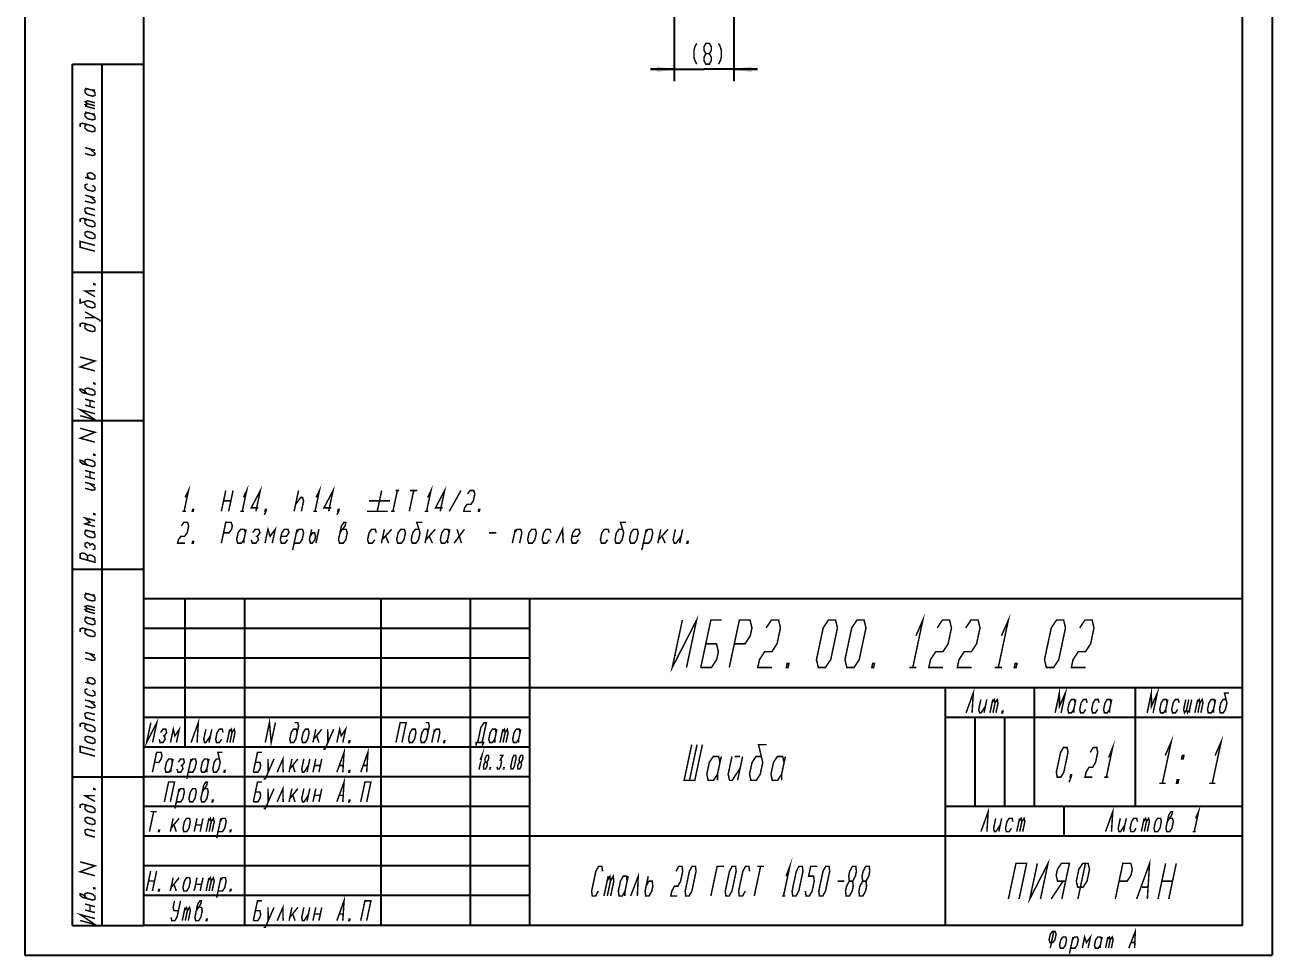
# Model space of a CAD drawing. Header units: millimetres. Extents: x 0 to 210, y 0 to 297.
# Drawn here: x 0 to 210, y 0 to 156.6 of the extents above; entities that cross this region are included whole.
import ezdxf

# ---------------------------------------------------------------- set-up
doc = ezdxf.new("R2010")
doc.units = ezdxf.units.MM
doc.header["$LTSCALE"] = 19.36
doc.layers.get('0').update_dxf_attribs({"linetype": 'CONTINUOUS'})
doc.layers.add('ALL_DIMENSIONS', color=7, linetype='CONTINUOUS')
doc.styles.get("Standard").update_dxf_attribs({"font": 'txt', "width": 0.7})
doc.dimstyles.new('DIMSTYLE_3', dxfattribs={"dimtxt": 3.5, "dimasz": 3, "dimexe": 0.18, "dimexo": 0.0625, "dimgap": 0.09, "dimtad": 1, "dimdec": 5, "dimdsep": 46, "dimtxsty": 'STANDARD', "dimblk": '_FILLED', "dimblk1": '_FILLED', "dimblk2": '_FILLED', "dimcen": 0.09, "dimadec": 0, "dimazin": 0, "dimtp": 0.2, "dimtm": 0.2, "dimtfac": 1, "dimtdec": 5, "dimtofl": 0, "dimtmove": 0, "dimatfit": 3, "dimldrblk": '_FILLED', "dimfxl": 1, "dimtolj": 1, "dimarcsym": 0})

# ---------------------------------------------------------------- blocks, each defined once
blk = doc.blocks.new('_FILLED')
at = {"color": 0, "linetype": 'BYBLOCK'}
blk.add_solid([(0, 0), (-1, 0.167), (-1, -0.167)], dxfattribs=at)
blk = doc.blocks.new('*D2')
at = {"layer": 'ALL_DIMENSIONS', "color": 2, "linetype": 'CONTINUOUS'}
for p, q in [((109.35, 160.04), (109.35, 147.14)), ((119.35, 160.04), (119.35, 147.14)), ((109.35, 149.14), (105.35, 149.14)), ((105.35, 149.14), (114.35, 149.14)), ((123.35, 149.14), (114.35, 149.14)), ((119.35, 149.14), (123.35, 149.14))]:
    blk.add_line(p, q, dxfattribs=at)
at = {"layer": 'ALL_DIMENSIONS', "color": 2, "linetype": 'CONTINUOUS', "xscale": 3, "yscale": 3, "zscale": 3}
blk.add_blockref('_FILLED', (109.35, 149.14), dxfattribs=at)
at = {"layer": 'ALL_DIMENSIONS', "color": 2, "linetype": 'CONTINUOUS', "xscale": 3, "yscale": 3, "zscale": 3, "rotation": 180}
blk.add_blockref('_FILLED', (119.35, 149.14), dxfattribs=at)

msp = doc.modelspace()

# ---------------------------------------------------------------- linework, layer by layer
at = {"color": 7, "linetype": 'CONTINUOUS'}
for p, q in [((0, 297), (0, 0)), ((210, 297), (210, 0)), ((20, 5), (20, 292.349899)), ((205, 5), (205, 292.349899)), ((8, 5), (8, 150)), ((8, 150), (20, 150)), ((13, 5), (13, 150)), ((20, 5), (20, 150)), ((8, 115), (20, 115)), ((8, 90), (20, 90)), ((8, 65), (20, 65)), ((205, 60), (20, 60)), ((20, 5), (20, 60)), ((27, 35), (27, 60)), ((37, 5), (37, 60)), ((60, 5), (60, 60)), ((75, 5), (75, 60)), ((85, 5), (85, 60)), ((205, 5), (205, 60)), ((85, 55), (20, 55)), ((85, 50), (20, 50)), ((205, 45), (20, 45)), ((155, 5), (155, 45)), ((170, 25), (170, 45)), ((187, 25), (187, 45)), ((85, 40), (20, 40)), ((205, 40), (155, 40)), ((160, 25), (160, 40)), ((165, 25), (165, 40)), ((85, 35), (20, 35)), ((8, 30), (20, 30)), ((85, 30), (20, 30)), ((85, 25), (20, 25)), ((205, 25), (155, 25)), ((175, 20), (175, 25)), ((205, 20), (20, 20)), ((85, 15), (20, 15)), ((85, 10), (20, 10)), ((8, 5), (20, 5)), ((205, 5), (20, 5)), ((205, 5), (20, 5)), ((0, 0), (210, 0))]:
    msp.add_line(p, q, dxfattribs=at)
at = {"color": 2, "linetype": 'CONTINUOUS', "const_width": 0.25}
for points in [[(10.127428, 145.946582), (11.377426, 145.611641), (11.794094, 145.625004)], [(10.544096, 145.834938), (10.127428, 145.696579), (10.127428, 145.196584), (10.544096, 144.834937), (11.377426, 144.61165), (11.794094, 144.749999), (11.794094, 145.250005), (11.377426, 145.611641)], [(10.544096, 143.334941), (10.127428, 143.696577), (10.544096, 143.834937), (11.794094, 143.499995)], [(10.544096, 142.834936), (10.127428, 143.196582), (10.544096, 143.334941), (11.794094, 143)], [(11.794094, 142.500005), (10.127428, 142.946579)], [(10.127428, 141.946578), (11.377426, 141.611647), (11.794094, 141.625)], [(10.544096, 141.834935), (10.127428, 141.696586), (10.127428, 141.19658), (10.544096, 140.834934), (11.377426, 140.611646), (11.794094, 140.749995), (11.794094, 141.250001), (11.377426, 141.611647)], [(10.544096, 139.834933), (10.127428, 139.696584), (10.127428, 139.196578), (10.544096, 138.834932), (11.377426, 138.611645), (11.794094, 138.750004), (11.794094, 139.249999), (11.377426, 139.611646), (9.71076, 140.05823), (9.294097, 139.919871), (9.294097, 139.419876)], [(10.127428, 135.946583), (11.794094, 135.499998)], [(10.127428, 134.946582), (11.377426, 134.611641), (11.794094, 134.75), (11.794094, 135.000003), (10.960764, 135.723296)], [(10.127428, 130.946578), (11.377426, 130.611647), (11.794094, 130.749996), (11.794094, 131.250002), (11.377426, 131.611648), (10.960764, 131.723292), (10.544096, 131.584933), (10.544096, 131.084937), (10.960764, 130.723291)], [(10.544096, 129.834934), (10.127428, 129.696585), (10.127428, 129.196579), (10.544096, 128.834933), (11.377426, 128.611646), (11.794094, 128.750005), (11.794094, 129.25), (11.377426, 129.611646)], [(10.127428, 127.946586), (11.794094, 127.500001)], [(10.127428, 126.946585), (11.377426, 126.611644), (11.794094, 126.750003), (11.794094, 126.999995), (10.960764, 127.723288)], [(10.544096, 123.834938), (10.127428, 123.696579), (10.127428, 123.196584), (10.544096, 122.834937), (11.377426, 122.61165), (11.794094, 122.749999), (11.794094, 123.250005), (11.377426, 123.611641), (9.71076, 124.058226), (9.294097, 123.919877), (9.294097, 123.419871)], [(10.544096, 124.834939), (10.127428, 125.196586), (10.127428, 125.696581), (10.544096, 125.83494), (11.794094, 125.499999)], [(11.794094, 124.499998), (10.127428, 124.946583)], [(11.377426, 120.611648), (11.794094, 120.749997), (11.794094, 121.250003), (11.377426, 121.611649), (10.544096, 121.834937), (10.127428, 121.696577), (10.127428, 121.196582), (10.544096, 120.834936), (11.377426, 120.611648)], [(11.794094, 118.500003), (9.294097, 119.169875), (9.294097, 120.169876), (11.794094, 119.500004)], [(11.794094, 110.854165), (10.127428, 111.800745), (11.794094, 111.854166)], [(11.794094, 112.979163), (11.794094, 112.854167), (11.58576, 112.909994), (11.58576, 113.03499), (11.794094, 112.979163)], [(10.127428, 110.050746), (10.127428, 109.550751), (10.544096, 109.189104), (11.377426, 108.965817), (11.794094, 109.104166), (11.794094, 109.604172), (11.377426, 109.965808), (10.544096, 110.189105), (9.294097, 109.774038), (9.294097, 110.524036)], [(12.62743, 106.630874), (12.62743, 106.880877), (10.127428, 108.300747)], [(10.127428, 107.300746), (11.794094, 107.354167)], [(10.544096, 106.189102), (10.127428, 106.050753), (10.127428, 105.550747), (10.544096, 105.189101), (11.377426, 104.965813), (11.794094, 105.104162), (11.794094, 105.604168), (11.377426, 105.965814), (9.71076, 106.412399), (9.294097, 106.27404), (9.294097, 105.774045)], [(11.794094, 98.354169), (9.294097, 99.024041), (11.794094, 100.02083), (9.294097, 100.690702)], [(10.544096, 94.480772), (9.71076, 95.204065), (9.294097, 95.315709), (9.294097, 95.065706), (9.71076, 94.70406), (11.377426, 94.257475), (11.794094, 94.395834), (11.794094, 94.895829), (11.377426, 95.257476), (10.544096, 95.480773), (10.127428, 95.342414), (10.127428, 94.842419)], [(11.794094, 96.270829), (11.794094, 96.145833), (11.58576, 96.20166), (11.58576, 96.326656), (11.794094, 96.270829)], [(10.127428, 93.592415), (11.794094, 93.14583)], [(11.794094, 92.145829), (10.127428, 92.592414)], [(10.960764, 92.369127), (10.960764, 93.369128)], [(9.294097, 90.81571), (11.794094, 90.145838), (9.294097, 91.815711), (11.794094, 91.145828)], [(11.794094, 86.354168), (9.294097, 87.02404), (11.794094, 88.020834), (9.294097, 88.690707)], [(11.794094, 84.270833), (11.794094, 84.145832), (11.58576, 84.201654), (11.58576, 84.326655), (11.794094, 84.270833)], [(10.544096, 82.480771), (9.71076, 83.204059), (9.294097, 83.315708), (9.294097, 83.065705), (9.71076, 82.704059), (11.377426, 82.257479), (11.794094, 82.395833), (11.794094, 82.895833), (11.377426, 83.25748), (10.544096, 83.480772), (10.127428, 83.342413), (10.127428, 82.842418)], [(10.127428, 81.592414), (11.794094, 81.145834)], [(11.794094, 80.145833), (10.127428, 80.592413)], [(10.960764, 80.369126), (10.960764, 81.369127)], [(10.127428, 79.592417), (11.794094, 79.145833)], [(10.127428, 78.592417), (11.377426, 78.25748), (11.794094, 78.395834), (11.794094, 78.645832), (10.960764, 79.369125)], [(26.986271, 77.050606), (27.540503, 78.217272), (26.796553, 74.717274)], [(33.074674, 74.717274), (33.818624, 78.217272)], [(35.04362, 78.217272), (34.299681, 74.717274)], [(36.786271, 77.050606), (37.340504, 78.217272), (36.596554, 74.717274)], [(38.893427, 74.717274), (39.637377, 78.217272), (38.098666, 75.300607), (39.323673, 75.300607)], [(46.068628, 78.217272), (45.324678, 74.717274)], [(49.036265, 77.050606), (49.590497, 78.217272), (48.846547, 74.717274)], [(51.143431, 74.717274), (51.88737, 78.217272), (50.34867, 75.300607), (51.573666, 75.300607)], [(60.06862, 78.217272), (59.324681, 74.717274)], [(62.708212, 78.217272), (61.964262, 74.717274)], [(62.401963, 78.217272), (63.014461, 78.217272)], [(65.464453, 78.217272), (64.720514, 74.717274)], [(64.851955, 78.217272), (66.076962, 78.217272)], [(67.819603, 77.050606), (68.373835, 78.217272), (67.629885, 74.717274)], [(69.926758, 74.717274), (70.670708, 78.217272), (69.131997, 75.300607), (70.357004, 75.300607)], [(71.458014, 74.717274), (73.42696, 78.217272)], [(74.52797, 77.633939), (74.958205, 78.217272), (75.570703, 78.217272), (75.752966, 77.633939), (75.504982, 76.467273), (75.074747, 75.88394), (74.462238, 75.88394), (74.032003, 75.300607), (73.908006, 74.717274), (75.133013, 74.717274)], [(33.446654, 76.467273), (34.67165, 76.467273)], [(45.572661, 75.88394), (46.433143, 77.050606), (46.739392, 77.050606), (46.921654, 76.467273), (46.549674, 74.717274)], [(57.946651, 76.467273), (61.446649, 76.467273)], [(11.794094, 72.145831), (10.127428, 72.592416), (10.960764, 72.869124), (10.127428, 73.592417), (11.794094, 73.145832)], [(11.794094, 74.270834), (11.794094, 74.145833), (11.58576, 74.201655), (11.58576, 74.326656), (11.794094, 74.270834)], [(26.490304, 74.717274), (27.102802, 74.717274)], [(28.327798, 74.717274), (28.174679, 74.717274), (28.236672, 75.008941), (28.389802, 75.008941), (28.327798, 74.717274)], [(36.290305, 74.717274), (36.902803, 74.717274)], [(40.577802, 74.717274), (40.424672, 74.717274), (40.486676, 75.008941), (40.639795, 75.008941), (40.577802, 74.717274), (40.300686, 74.133941)], [(48.540298, 74.717274), (49.152807, 74.717274)], [(52.827806, 74.717274), (52.674676, 74.717274), (52.736669, 75.008941), (52.889799, 75.008941), (52.827806, 74.717274), (52.550689, 74.133941)], [(57.574682, 74.717274), (61.07468, 74.717274)], [(61.658013, 74.717274), (62.270511, 74.717274)], [(67.323636, 74.717274), (67.936134, 74.717274)], [(76.511139, 74.717274), (76.358009, 74.717274), (76.420002, 75.008941), (76.573132, 75.008941), (76.511139, 74.717274)], [(10.127428, 71.592415), (11.377426, 71.257479), (11.794094, 71.270832)], [(10.544096, 71.480771), (10.127428, 71.342417), (10.127428, 70.842417), (10.544096, 70.480771), (11.377426, 70.257478), (11.794094, 70.395832), (11.794094, 70.895833), (11.377426, 71.257479)], [(26.344629, 72.266654), (26.774875, 72.849987), (27.387373, 72.849987), (27.569636, 72.266654), (27.321652, 71.099982), (26.891406, 70.516649), (26.278908, 70.516649), (25.848673, 69.933316), (25.724676, 69.349983), (26.949672, 69.349983)], [(33.074674, 69.349983), (33.818624, 72.849987), (34.737371, 72.849987), (34.919634, 72.266654), (34.795647, 71.683321), (34.365401, 71.099982), (33.446654, 71.099982)], [(37.121653, 71.099982), (36.939391, 71.683321), (36.326893, 71.683321), (35.896646, 71.099982), (35.648663, 69.933316), (35.830926, 69.349983), (36.443424, 69.349983), (36.87367, 69.933316)], [(37.24564, 71.683321), (36.87367, 69.933316), (36.902803, 69.349983)], [(38.098666, 69.933316), (38.280929, 69.349983), (38.893427, 69.349983), (39.323673, 69.933316), (39.14141, 70.516649), (39.571656, 71.099982), (39.389394, 71.683321), (38.776896, 71.683321), (38.346649, 71.099982)], [(40.424672, 69.349983), (40.920639, 71.683321), (41.285164, 70.516649), (42.145646, 71.683321), (41.649679, 69.349983)], [(43.122658, 70.516649), (44.041405, 70.516649), (44.471651, 71.099982), (44.289389, 71.683321), (43.676891, 71.683321), (43.246655, 71.099982), (42.998672, 69.933316), (43.180924, 69.349983), (43.793422, 69.349983), (44.223668, 69.933316)], [(45.076694, 68.183317), (45.820645, 71.683321)], [(45.324678, 69.349983), (46.243425, 69.349983), (46.673671, 69.933316), (46.921654, 71.099982), (46.739392, 71.683321), (46.126894, 71.683321), (45.696647, 71.099982)], [(48.270647, 71.683321), (47.898667, 69.933316), (48.08093, 69.349983), (48.387179, 69.349983), (48.817414, 69.933316), (48.941411, 70.516649), (48.759148, 71.099982), (48.452899, 71.099982), (48.022664, 70.516649)], [(49.495644, 71.683321), (48.999677, 69.349983)], [(53.046656, 71.099982), (53.907138, 72.266654), (54.031124, 72.849987), (53.724875, 72.849987), (53.294629, 72.266654), (52.798673, 69.933316), (52.980925, 69.349983), (53.593423, 69.349983), (54.023669, 69.933316), (54.271652, 71.099982), (54.08939, 71.683321), (53.476892, 71.683321)], [(59.171647, 71.099982), (58.989396, 71.683321), (58.376897, 71.683321), (57.946651, 71.099982), (57.698668, 69.933316), (57.880931, 69.349983), (58.493429, 69.349983), (58.923664, 69.933316)], [(60.520641, 71.683321), (60.024674, 69.349983)], [(60.148671, 69.933316), (61.745647, 71.683321)], [(62.598663, 69.933316), (62.780926, 69.349983), (63.393424, 69.349983), (63.82367, 69.933316), (64.071653, 71.099982), (63.889391, 71.683321), (63.276893, 71.683321), (62.846646, 71.099982), (62.598663, 69.933316)], [(66.339394, 71.683321), (65.726896, 71.683321), (65.296649, 71.099982), (65.048666, 69.933316), (65.230929, 69.349983), (65.843427, 69.349983), (66.273673, 69.933316), (66.521656, 71.099982), (65.974879, 72.849987), (66.893626, 72.849987)], [(67.870639, 71.683321), (67.374672, 69.349983)], [(67.498669, 69.933316), (69.095646, 71.683321)], [(71.421651, 71.099982), (71.239389, 71.683321), (70.626891, 71.683321), (70.196655, 71.099982), (69.948672, 69.933316), (70.130924, 69.349983), (70.743422, 69.349983), (71.173668, 69.933316)], [(71.545638, 71.683321), (71.173668, 69.933316), (71.202801, 69.349983)], [(72.274678, 69.349983), (73.995641, 71.683321)], [(72.770645, 71.683321), (73.499674, 69.349983)], [(82.074679, 69.349983), (82.570646, 71.683321)], [(82.446648, 71.099982), (82.876895, 71.683321), (83.489393, 71.683321), (83.671655, 71.099982), (83.299675, 69.349983)], [(84.648668, 69.933316), (84.830931, 69.349983), (85.443429, 69.349983), (85.873664, 69.933316), (86.121647, 71.099982), (85.939396, 71.683321), (85.326897, 71.683321), (84.896651, 71.099982), (84.648668, 69.933316)], [(88.57165, 71.099982), (88.389388, 71.683321), (87.77689, 71.683321), (87.346654, 71.099982), (87.098671, 69.933316), (87.280923, 69.349983), (87.893432, 69.349983), (88.323667, 69.933316)], [(89.424677, 69.349983), (90.533142, 71.683321), (90.649673, 69.349983)], [(92.122663, 70.516649), (93.04141, 70.516649), (93.471656, 71.099982), (93.289394, 71.683321), (92.676896, 71.683321), (92.246649, 71.099982), (91.998666, 69.933316), (92.180929, 69.349983), (92.793427, 69.349983), (93.223673, 69.933316)], [(98.371651, 71.099982), (98.189389, 71.683321), (97.576891, 71.683321), (97.146655, 71.099982), (96.898672, 69.933316), (97.080924, 69.349983), (97.693422, 69.349983), (98.123668, 69.933316)], [(100.639392, 71.683321), (100.026894, 71.683321), (99.596647, 71.099982), (99.348664, 69.933316), (99.530927, 69.349983), (100.143425, 69.349983), (100.573671, 69.933316), (100.821654, 71.099982), (100.274877, 72.849987), (101.193624, 72.849987)], [(101.798667, 69.933316), (101.98093, 69.349983), (102.593428, 69.349983), (103.023663, 69.933316), (103.271646, 71.099982), (103.089395, 71.683321), (102.476896, 71.683321), (102.04665, 71.099982), (101.798667, 69.933316)], [(103.876689, 68.183317), (104.62064, 71.683321)], [(104.124673, 69.349983), (105.043431, 69.349983), (105.473666, 69.933316), (105.721649, 71.099982), (105.539397, 71.683321), (104.926889, 71.683321), (104.496653, 71.099982)], [(107.070643, 71.683321), (106.574676, 69.349983)], [(106.698673, 69.933316), (108.295639, 71.683321)], [(109.520635, 71.683321), (109.148665, 69.933316), (109.330928, 69.349983), (109.637187, 69.349983), (110.497658, 70.516649)], [(110.745652, 71.683321), (110.249686, 69.349983)], [(11.377426, 68.257481), (11.794094, 68.395835), (11.794094, 68.895836), (11.377426, 69.257477), (10.960764, 69.119123), (10.544096, 69.48077), (10.127428, 69.342416), (10.127428, 68.842415), (10.544096, 68.480769)], [(28.327798, 69.349983), (28.174679, 69.349983), (28.236672, 69.64165), (28.389802, 69.64165), (28.327798, 69.349983)], [(38.835161, 70.516649), (39.14141, 70.516649)], [(60.732036, 70.516649), (61.249681, 69.349983)], [(68.082034, 70.516649), (68.599679, 69.349983)], [(78.159151, 71.099982), (79.384147, 71.099982)], [(107.282038, 70.516649), (107.799672, 69.349983)], [(111.627801, 69.349983), (111.474682, 69.349983), (111.536664, 69.64165), (111.689805, 69.64165), (111.627801, 69.349983)], [(11.794094, 66.145836), (11.794094, 66.895834), (11.377426, 67.25748), (10.960764, 67.369124), (10.544096, 67.23077), (10.127428, 67.592417), (9.71076, 67.70406), (9.294097, 67.565706), (9.294097, 66.815708), (11.794094, 66.145836)], [(10.544096, 66.480772), (10.544096, 67.23077)], [(10.960764, 68.869125), (10.960764, 69.119123)], [(10.127428, 60.94658), (11.377426, 60.611644), (11.794094, 60.625001)], [(10.544096, 60.834936), (10.127428, 60.696582), (10.127428, 60.196582), (10.544096, 59.834935), (11.377426, 59.611648), (11.794094, 59.750002), (11.794094, 60.250002), (11.377426, 60.611644)], [(10.544096, 58.334939), (10.127428, 58.69658), (10.544096, 58.834934), (11.794094, 58.499998)], [(10.544096, 57.834938), (10.127428, 58.19658), (10.544096, 58.334939), (11.794094, 57.999998)], [(11.794094, 57.500002), (10.127428, 57.946582)], [(10.127428, 56.946581), (11.377426, 56.611645), (11.794094, 56.624998)], [(10.544096, 56.834938), (10.127428, 56.696583), (10.127428, 56.196583), (10.544096, 55.834937), (11.377426, 55.611644), (11.794094, 55.749998), (11.794094, 56.249999), (11.377426, 56.611645)], [(110.700449, 56.410637), (109.000004, 48.41064), (113.100447, 56.410637), (111.400002, 48.41064)], [(150.033635, 53.74397), (151.200451, 56.410637), (149.500006, 48.41064)], [(164.433645, 53.74397), (165.600461, 56.410637), (163.899994, 48.41064)], [(10.544096, 54.834936), (10.127428, 54.696582), (10.127428, 54.196581), (10.544096, 53.834935), (11.377426, 53.611647), (11.794094, 53.750001), (11.794094, 54.250002), (11.377426, 54.611643), (9.71076, 55.058228), (9.294097, 54.919874), (9.294097, 54.419874)], [(113.8, 48.41064), (115.500445, 56.410637), (117.300449, 56.410637)], [(118.599996, 48.41064), (120.300463, 56.410637), (122.100445, 56.410637), (122.417039, 55.077306), (122.133639, 53.74397), (121.250223, 52.410639), (119.450219, 52.410639)], [(124.817037, 55.077306), (125.700453, 56.410637), (126.900463, 56.410637), (127.217035, 55.077306), (126.650234, 52.410639), (125.766818, 51.077302), (124.566809, 51.077302), (123.683414, 49.743971), (123.399992, 48.41064), (125.79999, 48.41064)], [(133.6, 48.41064), (133.283406, 49.743971), (134.417051, 55.077306), (135.300445, 56.410637), (136.500455, 56.410637), (136.817049, 55.077306), (135.683404, 49.743971), (134.80001, 48.41064), (133.6, 48.41064)], [(138.399996, 48.41064), (138.083402, 49.743971), (139.217047, 55.077306), (140.100463, 56.410637), (141.300451, 56.410637), (141.617045, 55.077306), (140.4834, 49.743971), (139.600006, 48.41064), (138.399996, 48.41064)], [(153.617035, 55.077306), (154.500451, 56.410637), (155.700461, 56.410637), (156.017033, 55.077306), (155.450232, 52.410639), (154.566816, 51.077302), (153.366828, 51.077302), (152.483412, 49.743971), (152.19999, 48.41064), (154.60001, 48.41064)], [(158.417053, 55.077306), (159.300447, 56.410637), (160.500457, 56.410637), (160.817051, 55.077306), (160.250229, 52.410639), (159.366813, 51.077302), (158.166824, 51.077302), (157.283408, 49.743971), (157.000008, 48.41064), (159.400006, 48.41064)], [(171.99999, 48.41064), (171.683418, 49.743971), (172.817041, 55.077306), (173.700457, 56.410637), (174.900445, 56.410637), (175.217039, 55.077306), (174.083416, 49.743971), (173.2, 48.41064), (171.99999, 48.41064)], [(177.617037, 55.077306), (178.500453, 56.410637), (179.700463, 56.410637), (180.017035, 55.077306), (179.450234, 52.410639), (178.566818, 51.077302), (177.366809, 51.077302), (176.483414, 49.743971), (176.199992, 48.41064), (178.59999, 48.41064)], [(113.8, 48.41064), (115.600004, 48.41064), (116.483398, 49.743971), (116.76682, 51.077302), (116.450227, 52.410639), (114.650223, 52.410639)], [(10.127428, 50.946581), (11.794094, 50.500001)], [(10.127428, 49.94658), (11.377426, 49.611644), (11.794094, 49.749998), (11.794094, 50), (10.960764, 50.723293)], [(128.499996, 48.41064), (128.20001, 48.41064), (128.341699, 49.077306), (128.641707, 49.077306), (128.499996, 48.41064)], [(142.900006, 48.41064), (142.599998, 48.41064), (142.741709, 49.077306), (143.041695, 49.077306), (142.900006, 48.41064)], [(148.89999, 48.41064), (150.1, 48.41064)], [(163.3, 48.41064), (164.50001, 48.41064)], [(166.900008, 48.41064), (166.6, 48.41064), (166.741711, 49.077306), (167.041697, 49.077306), (166.900008, 48.41064)], [(10.127428, 45.946581), (11.377426, 45.611645), (11.794094, 45.749999), (11.794094, 46.25), (11.377426, 46.611646), (10.960764, 46.72329), (10.544096, 46.584936), (10.544096, 46.084935), (10.960764, 45.723289)], [(10.544096, 44.834937), (10.127428, 44.696583), (10.127428, 44.196582), (10.544096, 43.834936), (11.377426, 43.611646), (11.794094, 43.75), (11.794094, 44.25), (11.377426, 44.611647)], [(158.480002, 40.787578), (159.694557, 44.137581), (159.484998, 40.787578)], [(173.475, 40.787578), (174.187057, 44.137581), (174.214857, 41.904245), (175.192074, 44.137581), (174.479996, 40.787578)], [(188.964998, 40.787578), (189.677055, 44.137581), (189.704855, 41.904245), (190.682072, 44.137581), (189.969994, 40.787578)], [(202.253449, 43.020914), (201.750951, 43.020914), (201.381033, 42.462581), (201.143674, 41.345912), (201.276254, 40.787578), (201.778752, 40.787578), (202.14867, 41.345912), (202.386029, 42.462581), (201.988311, 44.137581), (202.742068, 44.137581)], [(10.127428, 42.946581), (11.794094, 42.500001)], [(10.127428, 41.946583), (11.377426, 41.611646), (11.794094, 41.75), (11.794094, 42.000001), (10.960764, 42.723291)], [(160.964713, 43.020914), (160.608674, 41.345912), (160.741254, 40.787578), (160.992492, 40.787578), (161.73235, 41.904245)], [(161.969709, 43.020914), (161.49499, 40.787578)], [(162.500008, 40.787578), (162.974705, 43.020914)], [(162.856025, 42.462581), (163.225965, 43.020914), (163.358523, 42.462581), (163.002506, 40.787578)], [(163.358523, 42.462581), (163.728463, 43.020914), (163.861043, 42.462581), (163.505004, 40.787578)], [(176.846027, 42.462581), (176.713469, 43.020914), (176.210949, 43.020914), (175.841031, 42.462581), (175.603672, 41.345912), (175.736252, 40.787578), (176.23875, 40.787578), (176.608668, 41.345912)], [(176.964707, 43.020914), (176.608668, 41.345912), (176.615629, 40.787578)], [(178.856041, 42.462581), (178.723461, 43.020914), (178.220963, 43.020914), (177.851023, 42.462581), (177.613686, 41.345912), (177.746244, 40.787578), (178.248742, 40.787578), (178.618682, 41.345912)], [(180.866033, 42.462581), (180.733453, 43.020914), (180.230955, 43.020914), (179.861037, 42.462581), (179.623678, 41.345912), (179.756258, 40.787578), (180.258756, 40.787578), (180.628674, 41.345912)], [(182.876025, 42.462581), (182.743467, 43.020914), (182.240969, 43.020914), (181.871029, 42.462581), (181.63367, 41.345912), (181.76625, 40.787578), (182.268748, 40.787578), (182.638688, 41.345912)], [(182.994705, 43.020914), (182.638688, 41.345912), (182.645627, 40.787578)], [(192.336025, 42.462581), (192.203467, 43.020914), (191.700969, 43.020914), (191.331029, 42.462581), (191.09367, 41.345912), (191.22625, 40.787578), (191.728748, 40.787578), (192.098688, 41.345912)], [(192.454705, 43.020914), (192.098688, 41.345912), (192.105627, 40.787578)], [(194.346039, 42.462581), (194.213459, 43.020914), (193.710961, 43.020914), (193.341043, 42.462581), (193.103684, 41.345912), (193.236242, 40.787578), (193.73874, 40.787578), (194.10868, 41.345912)], [(195.469715, 43.020914), (195.113676, 41.345912), (195.246256, 40.787578), (195.616174, 41.345912), (195.748754, 40.787578), (196.118672, 41.345912), (196.474711, 43.020914)], [(195.972213, 43.020914), (195.616174, 41.345912)], [(197.00501, 40.787578), (197.479707, 43.020914)], [(197.361027, 42.462581), (197.730967, 43.020914), (197.863525, 42.462581), (197.507508, 40.787578)], [(197.863525, 42.462581), (198.233465, 43.020914), (198.366023, 42.462581), (198.010006, 40.787578)], [(200.376037, 42.462581), (200.243457, 43.020914), (199.740959, 43.020914), (199.371041, 42.462581), (199.133682, 41.345912), (199.26624, 40.787578), (199.76876, 40.787578), (200.138678, 41.345912)], [(200.494717, 43.020914), (200.138678, 41.345912), (200.145617, 40.787578)], [(10.544096, 39.834937), (10.127428, 40.196581), (10.127428, 40.696581), (10.544096, 40.834935), (11.794094, 40.499999)], [(11.794094, 39.500001), (10.127428, 39.946583)], [(21.197069, 39.137578), (20.485002, 35.787579), (22.202065, 39.137578), (21.489998, 35.787579)], [(27.979998, 35.787579), (29.194563, 39.137578), (28.985005, 35.787579)], [(40.460003, 35.787579), (41.17206, 39.137578), (41.464999, 35.787579), (42.177066, 39.137578)], [(164.635619, 40.787578), (164.51, 40.787578), (164.56934, 41.066746), (164.694959, 41.066746), (164.635619, 40.787578)], [(196.118672, 41.345912), (196.125633, 40.787578)], [(10.544096, 38.834936), (10.127428, 38.696582), (10.127428, 38.196582), (10.544096, 37.834938), (11.377426, 37.611645), (11.794094, 37.749999), (11.794094, 38.25), (11.377426, 38.611646), (9.71076, 39.058229), (9.294097, 38.919872), (9.294097, 38.419874)], [(22.613674, 36.345912), (22.746254, 35.787579), (23.248752, 35.787579), (23.618681, 36.345912), (23.486101, 36.904245), (23.856029, 37.462579), (23.72346, 38.020912), (23.220962, 38.020912), (22.851033, 37.462579)], [(24.504997, 35.787579), (24.979705, 38.020912), (25.244854, 36.904245), (25.984712, 38.020912), (25.510004, 35.787579)], [(30.464709, 38.020912), (30.108681, 36.345912), (30.24125, 35.787579), (30.492499, 35.787579), (31.232356, 36.904245)], [(31.469705, 38.020912), (30.994997, 35.787579)], [(33.361028, 37.462579), (33.228459, 38.020912), (32.725961, 38.020912), (32.356032, 37.462579), (32.118673, 36.345912), (32.251253, 35.787579), (32.753751, 35.787579), (33.12368, 36.345912)], [(34.009996, 35.787579), (34.484715, 38.020912)], [(34.366035, 37.462579), (34.735964, 38.020912), (34.868533, 37.462579), (34.512505, 35.787579)], [(34.868533, 37.462579), (35.238462, 38.020912), (35.371031, 37.462579), (35.015003, 35.787579)], [(45.841033, 37.462579), (45.708464, 38.020912), (45.205955, 38.020912), (44.836037, 37.462579), (44.598678, 36.345912), (44.731247, 35.787579), (45.233745, 35.787579), (45.603674, 36.345912), (46.078382, 38.579245), (45.945813, 39.137578), (45.443314, 39.137578)], [(46.608681, 36.345912), (46.74125, 35.787579), (47.243748, 35.787579), (47.613677, 36.345912), (47.851036, 37.462579), (47.718456, 38.020912), (47.215958, 38.020912), (46.846029, 37.462579), (46.608681, 36.345912)], [(48.974712, 38.020912), (48.500004, 35.787579)], [(48.618673, 36.345912), (49.979708, 38.020912)], [(50.272647, 34.670912), (50.523896, 34.670912), (51.989711, 38.020912)], [(50.984715, 38.020912), (51.012505, 35.787579)], [(52.519999, 35.787579), (52.994707, 38.020912), (53.259856, 36.904245), (53.999714, 38.020912), (53.524995, 35.787579)], [(62.474999, 35.787579), (63.187066, 39.137578), (64.192063, 39.137578), (63.479995, 35.787579)], [(64.603682, 36.345912), (64.736251, 35.787579), (65.238749, 35.787579), (65.608678, 36.345912), (65.846037, 37.462579), (65.713457, 38.020912), (65.210959, 38.020912), (64.84103, 37.462579), (64.603682, 36.345912)], [(67.856029, 37.462579), (67.72346, 38.020912), (67.220962, 38.020912), (66.851033, 37.462579), (66.613674, 36.345912), (66.746254, 35.787579), (67.248752, 35.787579), (67.618681, 36.345912), (68.093389, 38.579245), (67.960819, 39.137578), (67.458311, 39.137578)], [(68.504997, 35.787579), (68.979705, 38.020912)], [(68.861036, 37.462579), (69.230965, 38.020912), (69.733463, 38.020912), (69.866032, 37.462579), (69.510004, 35.787579)], [(76.231251, 35.787579), (76.765299, 38.30008), (77.320187, 39.137578), (77.697065, 39.137578), (76.984998, 35.787579)], [(79.351029, 37.462579), (79.21846, 38.020912), (78.715962, 38.020912), (78.346033, 37.462579), (78.108674, 36.345912), (78.241254, 35.787579), (78.743752, 35.787579), (79.113681, 36.345912)], [(79.469709, 38.020912), (79.113681, 36.345912), (79.12062, 35.787579)], [(79.999997, 35.787579), (80.474705, 38.020912)], [(80.356036, 37.462579), (80.725965, 38.020912), (80.858534, 37.462579), (80.502495, 35.787579)], [(80.858534, 37.462579), (81.228463, 38.020912), (81.361032, 37.462579), (81.005004, 35.787579)], [(83.371035, 37.462579), (83.238455, 38.020912), (82.735957, 38.020912), (82.366028, 37.462579), (82.12868, 36.345912), (82.261249, 35.787579), (82.763747, 35.787579), (83.133676, 36.345912)], [(83.489715, 38.020912), (83.133676, 36.345912), (83.140626, 35.787579)], [(11.377426, 35.611646), (11.794094, 35.75), (11.794094, 36.25), (11.377426, 36.611644), (10.544096, 36.834937), (10.127428, 36.696583), (10.127428, 36.196582), (10.544096, 35.834936), (11.377426, 35.611646)], [(23.234852, 36.904245), (23.486101, 36.904245)], [(49.114231, 36.904245), (49.505, 35.787579)], [(54.655621, 35.787579), (54.530002, 35.787579), (54.589342, 36.066747), (54.714961, 36.066747), (54.655621, 35.787579)], [(70.64063, 35.787579), (70.515, 35.787579), (70.57434, 36.066747), (70.699959, 36.066747), (70.64063, 35.787579)], [(75.986952, 35.229246), (75.980002, 35.787579), (77.236247, 35.787579), (76.991948, 35.229246)], [(182.489779, 33.277481), (183.156525, 34.944148), (182.093758, 29.944148)], [(192.004436, 33.588476), (193.025395, 35.921808), (191.537494, 28.921809)], [(200.404439, 33.588476), (201.425398, 35.921808), (199.937498, 28.921809)], [(11.794094, 33.5), (9.294097, 34.169873), (9.294097, 35.169874), (11.794094, 34.499999)], [(21.465001, 30.787579), (22.177068, 34.137579), (22.930815, 34.137579), (23.063385, 33.579246), (22.944705, 33.020912), (22.574787, 32.462579), (21.821029, 32.462579)], [(32.74346, 33.020912), (32.240962, 33.020912), (31.871033, 32.462579), (31.633674, 31.345913), (31.766254, 30.787579), (32.268752, 30.787579), (32.638681, 31.345913), (32.876029, 32.462579), (32.478311, 34.137579), (33.232068, 34.137579)], [(38.45, 30.787579), (39.162067, 34.137579), (39.915814, 34.137579)], [(42.469995, 30.787579), (43.447212, 33.020912), (43.475002, 30.787579)], [(52.519999, 30.787579), (53.734564, 34.137579), (53.524995, 30.787579)], [(56.540005, 30.787579), (57.75456, 34.137579), (57.545001, 30.787579)], [(76.660294, 32.857642), (76.967005, 33.624309), (76.478128, 31.324307)], [(77.800695, 32.47431), (78.025916, 32.857642), (78.107396, 33.240974), (78.045134, 33.624309), (77.75763, 33.624309), (77.532398, 33.240974), (77.450919, 32.857642), (77.513191, 32.47431)], [(79.913877, 33.624309), (80.488885, 33.624309), (80.038422, 32.857642), (80.182174, 32.857642), (80.244436, 32.47431), (80.081477, 31.707642), (79.856245, 31.324307), (79.568752, 31.324307), (79.506479, 31.707642)], [(81.868751, 31.324307), (81.806479, 31.707642), (82.132396, 33.240974), (82.357628, 33.624309), (82.645132, 33.624309), (82.707404, 33.240974), (82.381476, 31.707642), (82.156255, 31.324307), (81.868751, 31.324307)], [(83.550687, 32.47431), (83.775919, 32.857642), (83.857398, 33.240974), (83.795126, 33.624309), (83.507633, 33.624309), (83.282401, 33.240974), (83.200922, 32.857642), (83.263194, 32.47431)], [(112.27534, 35.432979), (111.000006, 29.432979), (112.80001, 29.432979), (114.075344, 35.432979)], [(113.175342, 35.432979), (111.900008, 29.432979)], [(124.000223, 33.432977), (123.100221, 33.432977), (122.437664, 32.432979), (122.012553, 30.432977), (122.249998, 29.432979), (123.15, 29.432979), (123.812557, 30.432977), (124.237668, 32.432979), (123.525332, 35.432979), (124.875346, 35.432979)], [(173.812498, 29.944148), (173.677125, 30.777482), (174.385658, 34.110815), (174.875287, 34.944148), (175.500289, 34.944148), (175.635662, 34.110815), (174.927129, 30.777482), (174.4375, 29.944148), (173.812498, 29.944148)], [(179.385652, 34.110815), (179.875281, 34.944148), (180.500283, 34.944148), (180.635656, 34.110815), (180.2814, 32.444148), (179.791771, 31.610815), (179.16677, 31.610815), (178.677141, 30.777482), (178.500002, 29.944148), (179.750006, 29.944148)], [(195.030445, 33.00514), (194.767949, 33.00514), (194.891936, 33.588476), (195.154432, 33.588476), (195.030445, 33.00514)], [(24.836028, 32.462579), (24.703459, 33.020912), (24.200961, 33.020912), (23.831032, 32.462579), (23.593673, 31.345913), (23.726253, 30.787579), (24.228751, 30.787579), (24.59868, 31.345913)], [(24.954708, 33.020912), (24.59868, 31.345913), (24.60563, 30.787579)], [(25.603676, 31.345913), (25.736245, 30.787579), (26.238754, 30.787579), (26.608683, 31.345913), (26.476103, 31.904246), (26.846031, 32.462579), (26.713462, 33.020912), (26.210964, 33.020912), (25.841035, 32.462579)], [(26.224854, 31.904246), (26.476103, 31.904246)], [(27.25765, 29.670913), (27.969707, 33.020912)], [(27.494999, 30.787579), (28.248746, 30.787579), (28.618675, 31.345913), (28.856034, 32.462579), (28.723465, 33.020912), (28.220956, 33.020912), (27.851027, 32.462579)], [(30.866037, 32.462579), (30.733457, 33.020912), (30.230959, 33.020912), (29.86103, 32.462579), (29.623682, 31.345913), (29.756251, 30.787579), (30.258749, 30.787579), (30.628678, 31.345913)], [(30.984706, 33.020912), (30.628678, 31.345913), (30.635628, 30.787579)], [(38.45, 30.787579), (39.203747, 30.787579), (39.573676, 31.345913), (39.692355, 31.904246), (39.559786, 32.462579), (38.806028, 32.462579)], [(40.222644, 29.670913), (40.473893, 29.670913), (41.939707, 33.020912)], [(40.934711, 33.020912), (40.962501, 30.787579)], [(44.954706, 33.020912), (44.479998, 30.787579)], [(44.598678, 31.345913), (45.959713, 33.020912)], [(45.094226, 31.904246), (45.485005, 30.787579)], [(46.964709, 33.020912), (46.608681, 31.345913), (46.74125, 30.787579), (46.992499, 30.787579), (47.732356, 31.904246)], [(47.969705, 33.020912), (47.494997, 30.787579)], [(48.500004, 30.787579), (48.974712, 33.020912)], [(48.737353, 31.904246), (49.742359, 31.904246)], [(49.979708, 33.020912), (49.505, 30.787579)], [(53.008607, 31.904246), (53.511105, 31.904246)], [(57.028603, 31.904246), (57.531101, 31.904246)], [(77.268753, 31.324307), (77.556246, 31.324307), (77.781478, 31.707642), (77.862957, 32.090975), (77.800695, 32.47431), (77.513191, 32.47431), (77.28796, 32.090975), (77.20648, 31.707642), (77.268753, 31.324307)], [(78.346871, 31.324307), (78.274995, 31.324307), (78.31574, 31.515975), (78.387616, 31.515975), (78.346871, 31.324307)], [(80.64687, 31.324307), (80.575005, 31.324307), (80.615739, 31.515975), (80.687615, 31.515975), (80.64687, 31.324307)], [(83.018745, 31.324307), (83.306249, 31.324307), (83.53148, 31.707642), (83.61296, 32.090975), (83.550687, 32.47431), (83.263194, 32.47431), (83.037963, 32.090975), (82.956483, 31.707642), (83.018745, 31.324307)], [(117.037674, 32.432979), (116.800229, 33.432977), (115.900227, 33.432977), (115.23767, 32.432979), (114.812559, 30.432977), (115.050004, 29.432979), (115.950006, 29.432979), (116.612562, 30.432977)], [(117.250219, 33.432977), (116.612562, 30.432977), (116.625002, 29.432979)], [(119.050223, 33.432977), (118.412566, 30.432977), (118.64999, 29.432979), (119.100002, 29.432979), (120.425115, 31.432978)], [(119.500234, 33.432977), (120.400236, 33.432977)], [(120.850227, 33.432977), (120.000004, 29.432979)], [(127.837676, 32.432979), (127.60023, 33.432977), (126.700229, 33.432977), (126.037672, 32.432979), (125.612561, 30.432977), (125.850006, 29.432979), (126.750008, 29.432979), (127.412564, 30.432977)], [(128.050221, 33.432977), (127.412564, 30.432977), (127.425004, 29.432979)], [(33.650627, 30.787579), (33.524997, 30.787579), (33.584337, 31.066747), (33.709967, 31.066747), (33.650627, 30.787579)], [(52.519999, 25.78758), (53.734564, 29.137579), (53.524995, 25.78758)], [(54.655621, 30.787579), (54.530002, 30.787579), (54.589342, 31.066747), (54.714961, 31.066747), (54.655621, 30.787579)], [(76.334376, 31.324307), (76.62188, 31.324307)], [(176.15625, 29.944148), (175.999994, 29.944148), (176.088574, 30.360816), (176.244809, 30.360816), (176.15625, 29.944148), (175.822877, 29.110815)], [(181.781246, 29.944148), (182.406248, 29.944148)], [(194.162498, 28.921809), (193.900002, 28.921809), (194.023988, 29.505142), (194.286484, 29.505142), (194.162498, 28.921809)], [(11.794094, 27.979166), (11.794094, 27.854167), (11.58576, 27.909989), (11.58576, 28.03499), (11.794094, 27.979166)], [(23.475004, 25.78758), (24.187061, 29.137579), (25.192067, 29.137579), (24.48, 25.78758)], [(25.247647, 24.670913), (25.959715, 28.020913)], [(25.484996, 25.78758), (26.238754, 25.78758), (26.608683, 26.345913), (26.846031, 27.46258), (26.713462, 28.020913), (26.210964, 28.020913), (25.841035, 27.46258)], [(27.613679, 26.345913), (27.746248, 25.78758), (28.248746, 25.78758), (28.618675, 26.345913), (28.856034, 27.46258), (28.723465, 28.020913), (28.220956, 28.020913), (27.851027, 27.46258), (27.613679, 26.345913)], [(29.86103, 27.46258), (30.600888, 28.579246), (30.719567, 29.137579), (30.468318, 29.137579), (30.09839, 28.579246), (29.623682, 26.345913), (29.756251, 25.78758), (30.258749, 25.78758), (30.628678, 26.345913), (30.866037, 27.46258), (30.733457, 28.020913), (30.230959, 28.020913)], [(38.45, 25.78758), (39.162067, 29.137579), (39.915814, 29.137579)], [(38.45, 25.78758), (39.203747, 25.78758), (39.573676, 26.345913), (39.692355, 26.904246), (39.559786, 27.46258), (38.806028, 27.46258)], [(40.222644, 24.670913), (40.473893, 24.670913), (41.939707, 28.020913)], [(40.934711, 28.020913), (40.962501, 25.78758)], [(42.469995, 25.78758), (43.447212, 28.020913), (43.475002, 25.78758)], [(44.954706, 28.020913), (44.479998, 25.78758)], [(44.598678, 26.345913), (45.959713, 28.020913)], [(46.964709, 28.020913), (46.608681, 26.345913), (46.74125, 25.78758), (46.992499, 25.78758), (47.732356, 26.904246)], [(47.969705, 28.020913), (47.494997, 25.78758)], [(48.500004, 25.78758), (48.974712, 28.020913)], [(49.979708, 28.020913), (49.505, 25.78758)], [(56.540005, 25.78758), (57.252062, 29.137579), (58.257068, 29.137579), (57.545001, 25.78758)], [(191.012502, 28.921809), (192.062508, 28.921809)], [(199.412506, 28.921809), (200.46249, 28.921809)], [(10.544096, 25.189103), (10.127428, 25.050749), (10.127428, 24.550749), (10.544096, 24.189102), (11.377426, 23.965812), (11.794094, 24.104166), (11.794094, 24.604167), (11.377426, 24.965813), (9.71076, 25.412393), (9.294097, 25.274039), (9.294097, 24.774038)], [(11.794094, 25.854168), (10.127428, 26.800748), (11.794094, 26.854166)], [(31.640624, 25.78758), (31.515005, 25.78758), (31.574334, 26.066745), (31.699964, 26.066745), (31.640624, 25.78758)], [(45.094226, 26.904246), (45.485005, 25.78758)], [(48.737353, 26.904246), (49.742359, 26.904246)], [(53.008607, 26.904246), (53.511105, 26.904246)], [(54.655621, 25.78758), (54.530002, 25.78758), (54.589342, 26.066745), (54.714961, 26.066745), (54.655621, 25.78758)], [(197.132842, 23.020913), (197.621439, 24.13758), (196.909383, 20.787579)], [(11.377426, 21.965812), (11.794094, 22.104167), (11.794094, 22.604167), (11.377426, 22.965811), (10.544096, 23.189104), (10.127428, 23.05075), (10.127428, 22.550749), (10.544096, 22.189103), (11.377426, 21.965812)], [(21.67456, 24.13758), (20.962503, 20.787579)], [(21.172062, 24.13758), (22.177068, 24.13758)], [(24.954708, 23.020913), (24.48, 20.787579)], [(24.59868, 21.345912), (25.959715, 23.020913)], [(26.608683, 21.345912), (26.741252, 20.787579), (27.24375, 20.787579), (27.613679, 21.345912), (27.851027, 22.46258), (27.718458, 23.020913), (27.21596, 23.020913), (26.846031, 22.46258), (26.608683, 21.345912)], [(28.499995, 20.787579), (28.974714, 23.020913)], [(29.97971, 23.020913), (29.505002, 20.787579)], [(30.509998, 20.787579), (30.984706, 23.020913)], [(30.866037, 22.46258), (31.235955, 23.020913), (31.368535, 22.46258), (31.012496, 20.787579)], [(31.368535, 22.46258), (31.738464, 23.020913), (31.871033, 22.46258), (31.515005, 20.787579)], [(32.282642, 19.670912), (32.994709, 23.020913)], [(32.520001, 20.787579), (33.273748, 20.787579), (33.643677, 21.345912), (33.881036, 22.46258), (33.748456, 23.020913), (33.245958, 23.020913), (32.876029, 22.46258)], [(160.98001, 20.787579), (162.194564, 24.13758), (161.985006, 20.787579)], [(163.464699, 23.020913), (163.108682, 21.345912), (163.24124, 20.787579), (163.4925, 20.787579), (164.232357, 21.904247)], [(164.469717, 23.020913), (163.994998, 20.787579)], [(166.361029, 22.46258), (166.228449, 23.020913), (165.725951, 23.020913), (165.356033, 22.46258), (165.118674, 21.345912), (165.251254, 20.787579), (165.753752, 20.787579), (166.12367, 21.345912)], [(167.010008, 20.787579), (167.484705, 23.020913)], [(167.366025, 22.46258), (167.735965, 23.020913), (167.868523, 22.46258), (167.512506, 20.787579)], [(167.868523, 22.46258), (168.238463, 23.020913), (168.371043, 22.46258), (168.015004, 20.787579)], [(181.959996, 20.787579), (183.174572, 24.13758), (182.964992, 20.787579)], [(184.444707, 23.020913), (184.088668, 21.345912), (184.221248, 20.787579), (184.472508, 20.787579), (185.212365, 21.904247)], [(185.449703, 23.020913), (184.975006, 20.787579)], [(187.341037, 22.46258), (187.208457, 23.020913), (186.705959, 23.020913), (186.336041, 22.46258), (186.098682, 21.345912), (186.23124, 20.787579), (186.73376, 20.787579), (187.103678, 21.345912)], [(187.989994, 20.787579), (188.464713, 23.020913)], [(188.346033, 22.46258), (188.715951, 23.020913), (188.848531, 22.46258), (188.492492, 20.787579)], [(188.848531, 22.46258), (189.218449, 23.020913), (189.351029, 22.46258), (188.99499, 20.787579)], [(190.118687, 21.345912), (190.251246, 20.787579), (190.753744, 20.787579), (191.123684, 21.345912), (191.361043, 22.46258), (191.228463, 23.020913), (190.725965, 23.020913), (190.356025, 22.46258), (190.118687, 21.345912)], [(192.366039, 22.46258), (193.105896, 23.579247), (193.224555, 24.13758), (192.973316, 24.13758), (192.603377, 23.579247), (192.12868, 21.345912), (192.26126, 20.787579), (192.763758, 20.787579), (193.133676, 21.345912), (193.371035, 22.46258), (193.238455, 23.020913), (192.735957, 23.020913)], [(10.544096, 20.189104), (10.127428, 20.550749), (10.127428, 21.050749), (10.544096, 21.189103), (11.794094, 20.854167)], [(22.595627, 20.787579), (22.469997, 20.787579), (22.529337, 21.066746), (22.654967, 21.066746), (22.595627, 20.787579)], [(25.094228, 21.904247), (25.484996, 20.787579)], [(28.737354, 21.904247), (29.742351, 21.904247)], [(34.655623, 20.787579), (34.530004, 20.787579), (34.589344, 21.066746), (34.714963, 21.066746), (34.655623, 20.787579)], [(11.794094, 19.854166), (10.127428, 20.300748)], [(196.658123, 20.787579), (197.160621, 20.787579)], [(11.794094, 13.354167), (9.294097, 14.02404), (11.794094, 15.020833), (9.294097, 15.690706)], [(97.260651, 14.110815), (97.156538, 14.944149), (96.594034, 14.944149), (96.135654, 14.110815), (95.427132, 10.777482), (95.531245, 9.944148), (96.093749, 9.944148), (96.552129, 10.777482)], [(109.635662, 14.110815), (110.094031, 14.944149), (110.656535, 14.944149), (110.760648, 14.110815), (110.406393, 12.444149), (109.948002, 11.610816), (109.38552, 11.610816), (108.927129, 10.777482), (108.750001, 9.944148), (109.874998, 9.944148)], [(111.281258, 9.944148), (111.177123, 10.777482), (111.885656, 14.110815), (112.344025, 14.944149), (112.906529, 14.944149), (113.010643, 14.110815), (112.302131, 10.777482), (111.84374, 9.944148), (111.281258, 9.944148)], [(115.499994, 9.944148), (116.562783, 14.944149), (117.687791, 14.944149)], [(118.03124, 9.944148), (117.927127, 10.777482), (118.63566, 14.110815), (119.094029, 14.944149), (119.656533, 14.944149), (119.760646, 14.110815), (119.052135, 10.777482), (118.593744, 9.944148), (118.03124, 9.944148)], [(122.010662, 14.110815), (121.906527, 14.944149), (121.344023, 14.944149), (120.885654, 14.110815), (120.177121, 10.777482), (120.281256, 9.944148), (120.84376, 9.944148), (121.302129, 10.777482)], [(123.875291, 14.944149), (122.812502, 9.944148)], [(123.312787, 14.944149), (124.437773, 14.944149)], [(128.161639, 13.277482), (128.797168, 14.944149), (127.734379, 9.944148)], [(129.281254, 9.944148), (129.177141, 10.777482), (129.885652, 14.110815), (130.344043, 14.944149), (130.906525, 14.944149), (131.01066, 14.110815), (130.302127, 10.777482), (129.843758, 9.944148), (129.281254, 9.944148)], [(131.427135, 10.777482), (131.531248, 9.944148), (132.093752, 9.944148), (132.552121, 10.777482), (132.906398, 12.444149), (132.802264, 13.277482), (131.958529, 13.277482), (132.312785, 14.944149), (133.437793, 14.944149)], [(133.781242, 9.944148), (133.677129, 10.777482), (134.385662, 14.110815), (134.844031, 14.944149), (135.406535, 14.944149), (135.510648, 14.110815), (134.802137, 10.777482), (134.343746, 9.944148), (133.781242, 9.944148)], [(139.37515, 12.444149), (139.83352, 13.277482), (140.010658, 14.110815), (139.906523, 14.944149), (139.344041, 14.944149), (138.88565, 14.110815), (138.708512, 13.277482), (138.812646, 12.444149)], [(141.625145, 12.444149), (142.083514, 13.277482), (142.260652, 14.110815), (142.156539, 14.944149), (141.594035, 14.944149), (141.135645, 14.110815), (140.958527, 13.277482), (141.062641, 12.444149)], [(165.60001, 9.432978), (166.875344, 15.432979), (168.675348, 15.432979), (167.399992, 9.432978)], [(170.47533, 15.432979), (169.199996, 9.432978), (172.275334, 15.432979), (171, 9.432978)], [(174.600008, 9.432978), (175.875342, 15.432979), (174.52535, 15.432979), (173.862793, 14.432979), (173.650227, 13.432978), (173.887672, 12.432978), (175.237664, 12.432978)], [(178.575348, 15.432979), (178.125336, 15.432979), (177.462779, 14.432979), (177.037668, 12.432978), (177.275113, 11.432979), (178.175115, 11.432979), (178.837672, 12.432978), (179.262783, 14.432979), (179.025338, 15.432979), (178.575348, 15.432979), (177.299992, 9.432978)], [(183.600006, 9.432978), (184.87534, 15.432979), (186.225332, 15.432979), (186.462777, 14.432979), (186.250232, 13.432978), (185.587676, 12.432978), (184.237662, 12.432978)], [(187.199992, 9.432978), (189.37535, 15.432979), (188.999996, 9.432978)], [(190.8, 9.432978), (192.075334, 15.432979)], [(193.875338, 15.432979), (192.600004, 9.432978)], [(20.460005, 10.787579), (21.172062, 14.137579)], [(22.177068, 14.137579), (21.465001, 10.787579)], [(24.954708, 13.020913), (24.48, 10.787579)], [(24.59868, 11.345913), (25.959715, 13.020913)], [(26.608683, 11.345913), (26.741252, 10.787579), (27.24375, 10.787579), (27.613679, 11.345913), (27.851027, 12.46258), (27.718458, 13.020913), (27.21596, 13.020913), (26.846031, 12.46258), (26.608683, 11.345913)], [(28.499995, 10.787579), (28.974714, 13.020913)], [(29.97971, 13.020913), (29.505002, 10.787579)], [(30.509998, 10.787579), (30.984706, 13.020913)], [(30.866037, 12.46258), (31.235955, 13.020913), (31.368535, 12.46258), (31.012496, 10.787579)], [(31.368535, 12.46258), (31.738464, 13.020913), (31.871033, 12.46258), (31.515005, 10.787579)], [(32.282642, 9.670913), (32.994709, 13.020913)], [(32.520001, 10.787579), (33.273748, 10.787579), (33.643677, 11.345913), (33.881036, 12.46258), (33.748456, 13.020913), (33.245958, 13.020913), (32.876029, 12.46258)], [(97.499998, 9.944148), (98.208521, 13.277482)], [(98.031393, 12.444149), (98.489772, 13.277482), (98.593896, 12.444149), (98.062502, 9.944148)], [(98.593896, 12.444149), (99.052276, 13.277482), (99.15639, 12.444149), (98.624995, 9.944148)], [(101.406395, 12.444149), (101.302271, 13.277482), (100.739767, 13.277482), (100.281387, 12.444149), (99.927131, 10.777482), (100.031255, 9.944148), (100.593748, 9.944148), (101.052128, 10.777482)], [(101.583522, 13.277482), (101.052128, 10.777482), (101.015626, 9.944148)], [(101.999997, 9.944148), (103.271023, 13.277482), (103.125005, 9.944148)], [(104.958524, 13.277482), (104.42713, 10.777482), (104.531254, 9.944148), (105.093747, 9.944148), (105.552127, 10.777482), (105.729266, 11.610816), (105.625142, 12.444149), (105.062638, 12.444149), (104.604258, 11.610816)], [(10.544096, 9.48077), (9.71076, 10.204061), (9.294097, 10.315707), (9.294097, 10.065706), (9.71076, 9.70406), (11.377426, 9.257479), (11.794094, 9.395834), (11.794094, 9.895833), (11.377426, 10.257479), (10.544096, 10.48077), (10.127428, 10.342416), (10.127428, 9.842415)], [(11.794094, 11.270833), (11.794094, 11.145833), (11.58576, 11.201656), (11.58576, 11.326656), (11.794094, 11.270833)], [(20.816033, 12.46258), (21.821029, 12.46258)], [(22.595627, 10.787579), (22.469997, 10.787579), (22.529337, 11.066746), (22.654967, 11.066746), (22.595627, 10.787579)], [(25.094228, 11.904246), (25.484996, 10.787579)], [(28.737354, 11.904246), (29.742351, 11.904246)], [(34.655623, 10.787579), (34.530004, 10.787579), (34.589344, 11.066746), (34.714963, 11.066746), (34.655623, 10.787579)], [(136.843883, 12.444149), (137.968891, 12.444149)], [(138.281252, 9.944148), (138.843756, 9.944148), (139.302125, 10.777482), (139.479264, 11.610816), (139.37515, 12.444149), (138.812646, 12.444149), (138.354256, 11.610816), (138.177139, 10.777482), (138.281252, 9.944148)], [(140.531246, 9.944148), (141.09375, 9.944148), (141.552141, 10.777482), (141.729258, 11.610816), (141.625145, 12.444149), (141.062641, 12.444149), (140.604271, 11.610816), (140.427133, 10.777482), (140.531246, 9.944148)], [(172.800004, 9.432978), (174.787674, 12.432978)], [(188.075115, 11.432979), (188.975117, 11.432979)], [(191.437678, 12.432978), (193.23766, 12.432978)], [(10.127428, 8.592415), (11.794094, 8.145833)], [(10.960764, 7.369125), (10.960764, 8.369124)], [(24.59868, 6.345913), (24.731249, 5.78758), (25.233747, 5.78758), (25.603676, 6.345913), (26.197063, 9.137579)], [(25.192067, 9.137579), (24.954708, 8.020913), (25.087277, 7.46258), (25.841035, 7.46258)], [(28.856034, 7.46258), (29.595892, 8.579246), (29.714561, 9.137579), (29.463312, 9.137579), (29.093383, 8.579246), (28.618675, 6.345913), (28.751255, 5.78758), (29.253753, 5.78758), (29.623682, 6.345913), (29.86103, 7.46258), (29.728461, 8.020913), (29.225963, 8.020913)], [(38.45, 5.78758), (39.162067, 9.137579), (39.915814, 9.137579)], [(42.469995, 5.78758), (43.447212, 8.020913), (43.475002, 5.78758)], [(52.519999, 5.78758), (53.734564, 9.137579), (53.524995, 5.78758)], [(56.540005, 5.78758), (57.252062, 9.137579), (58.257068, 9.137579), (57.545001, 5.78758)], [(127.453127, 9.944148), (128.015631, 9.944148)], [(9.294097, 5.815706), (11.794094, 5.145833), (9.294097, 6.815706), (11.794094, 6.145833)], [(11.794094, 7.145833), (10.127428, 7.592416)], [(26.490003, 5.78758), (26.964711, 8.020913)], [(26.846031, 7.46258), (27.21596, 8.020913), (27.348529, 7.46258), (26.992501, 5.78758)], [(27.348529, 7.46258), (27.718458, 8.020913), (27.851027, 7.46258), (27.494999, 5.78758)], [(38.45, 5.78758), (39.203747, 5.78758), (39.573676, 6.345913), (39.692355, 6.904246), (39.559786, 7.46258), (38.806028, 7.46258)], [(40.222644, 4.670913), (40.473893, 4.670913), (41.939707, 8.020913)], [(40.934711, 8.020913), (40.962501, 5.78758)], [(44.954706, 8.020913), (44.479998, 5.78758)], [(44.598678, 6.345913), (45.959713, 8.020913)], [(45.094226, 6.904246), (45.485005, 5.78758)], [(46.964709, 8.020913), (46.608681, 6.345913), (46.74125, 5.78758), (46.992499, 5.78758), (47.732356, 6.904246)], [(47.969705, 8.020913), (47.494997, 5.78758)], [(48.500004, 5.78758), (48.974712, 8.020913)], [(48.737353, 6.904246), (49.742359, 6.904246)], [(49.979708, 8.020913), (49.505, 5.78758)], [(53.008607, 6.904246), (53.511105, 6.904246)], [(30.635628, 5.78758), (30.509998, 5.78758), (30.569338, 6.066746), (30.694968, 6.066746), (30.635628, 5.78758)], [(54.655621, 5.78758), (54.530002, 5.78758), (54.589342, 6.066746), (54.714961, 6.066746), (54.655621, 5.78758)], [(185.879992, 1.172466), (186.965168, 3.972466), (186.860002, 1.172466)], [(173.24516, 3.972466), (173.000152, 3.972466), (172.655973, 3.505799), (172.457586, 2.572466), (172.603379, 2.1058), (173.093395, 2.1058), (173.437574, 2.572466), (173.635961, 3.505799), (173.490168, 3.972466), (173.24516, 3.972466), (172.65, 1.172466)], [(174.219197, 1.639133), (174.36499, 1.172466), (174.855006, 1.172466), (175.199186, 1.639133), (175.397572, 2.572466), (175.251779, 3.039133), (174.761764, 3.039133), (174.417584, 2.572466), (174.219197, 1.639133)], [(175.881615, 0.239133), (176.476775, 3.039133)], [(176.080002, 1.172466), (176.815004, 1.172466), (177.159184, 1.639133), (177.35757, 2.572466), (177.211777, 3.039133), (176.721762, 3.039133), (176.377582, 2.572466)], [(178.04, 1.172466), (178.436773, 3.039133), (178.728381, 2.1058), (179.416762, 3.039133), (179.02001, 1.172466)], [(181.277588, 2.572466), (181.131773, 3.039133), (180.641779, 3.039133), (180.297578, 2.572466), (180.099191, 1.639133), (180.245006, 1.172466), (180.735, 1.172466), (181.079201, 1.639133)], [(181.376781, 3.039133), (181.079201, 1.639133), (181.10249, 1.172466)], [(181.959996, 1.172466), (182.35677, 3.039133)], [(182.257576, 2.572466), (182.601777, 3.039133), (182.74757, 2.572466), (182.44999, 1.172466)], [(182.74757, 2.572466), (183.091771, 3.039133), (183.237586, 2.572466), (182.940006, 1.172466)], [(186.323387, 2.1058), (186.813381, 2.1058)]]:
    msp.add_lwpolyline(points, dxfattribs=at)
at = {"layer": 'ALL_DIMENSIONS', "color": 2, "linetype": 'CONTINUOUS', "const_width": 0.25}
for points in [[(113.121158, 153.510543), (112.814898, 152.92721), (112.661779, 152.343877), (112.661779, 151.1772), (112.814898, 150.593867), (113.121158, 150.010534)], [(115.264912, 151.760533), (115.57115, 152.343877), (115.57115, 152.92721), (115.264912, 153.510543), (114.652414, 153.510543), (114.346154, 152.92721), (114.346154, 152.343877), (114.652414, 151.760533)], [(116.796146, 153.510543), (117.102406, 152.92721), (117.255525, 152.343877), (117.255525, 151.1772), (117.102406, 150.593867), (116.796146, 150.010534)], [(114.652414, 150.010534), (115.264912, 150.010534), (115.57115, 150.593867), (115.57115, 151.1772), (115.264912, 151.760533), (114.652414, 151.760533), (114.346154, 151.1772), (114.346154, 150.593867), (114.652414, 150.010534)]]:
    msp.add_lwpolyline(points, dxfattribs=at)

# ---------------------------------------------------------------- dimensions: what is measured, and where the dimension line sits
at = {"layer": 'ALL_DIMENSIONS', "color": 2, "linetype": 'CONTINUOUS'}
dim = msp.add_linear_dim(base=(119.346154, 149.135538), p1=(109.346154, 160.038462), p2=(119.346154, 160.038462), text=' (8)', dimstyle='DIMSTYLE_3', dxfattribs=at)
dim.commit()
dim.dimension.update_dxf_attribs({"geometry": '*D2', "text_midpoint": (109.446154, 150.010538), "dimtype": 160})

doc.saveas('drawing.dxf')
